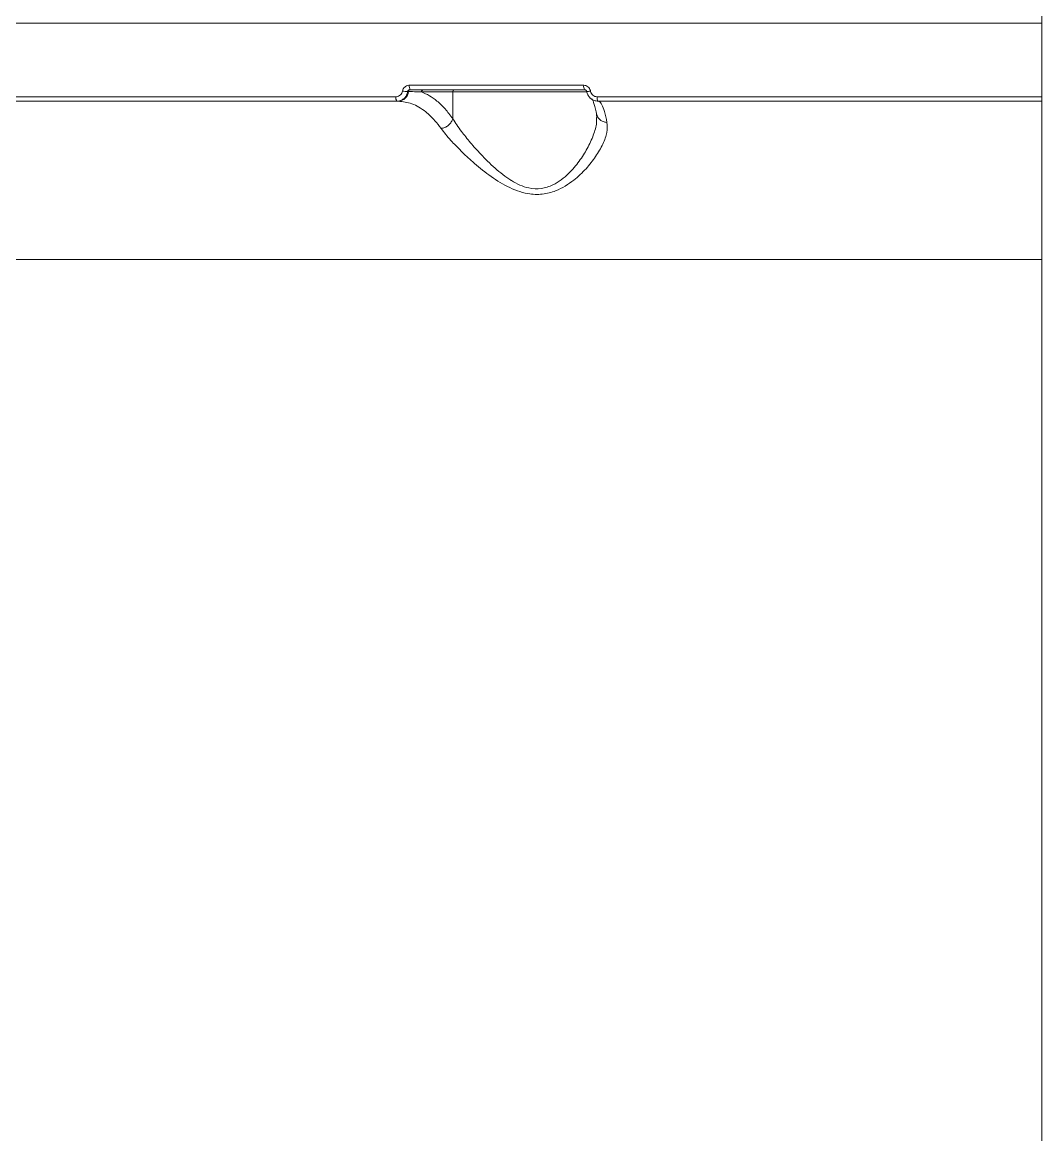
# Model space of a CAD drawing. Header units: millimetres. Extents: x -5550 to 7488, y -4093 to 4627.
# Drawn here: x -1155.5 to -933.3, y 1749.7 to 1992 of the extents above; entities that cross this region are included whole.
import ezdxf

# ---------------------------------------------------------------- set-up
doc = ezdxf.new("R2010")
doc.units = ezdxf.units.MM
doc.layers.add('DIKOM_ОБЪЕКТ', color=7, linetype='Continuous')

msp = doc.modelspace()

# ---------------------------------------------------------------- linework, layer by layer
at = {"layer": 'DIKOM_ОБЪЕКТ', "color": 7, "linetype": 'Continuous', "lineweight": 15}
for p, q in [((-933.343, 2426.572), (-933.343, 1560.597)), ((-1426.762, 1991.842), (-933.343, 1991.842)), ((-1033.146, 1978.31), (-1071.145, 1978.31)), ((-1074.057, 1975.804), (-1180.649, 1975.804)), ((-1071.486, 1976.927), (-1071.314, 1976.927)), ((-1070.925, 1977.344), (-1032.957, 1977.344)), ((-1068.482, 1976.844), (-1061.681, 1976.844)), ((-1061.681, 1971.038), (-1061.681, 1976.844)), ((-1061.681, 1976.844), (-1032.359, 1976.844)), ((-933.343, 1975.804), (-1030.218, 1975.804)), ((-1180.338, 1974.844), (-1073.834, 1974.844)), ((-1073.834, 1974.844), (-1073.55, 1974.844)), ((-1030.031, 1974.844), (-933.343, 1974.844)), ((-1030.333, 1971.913), (-1030.288, 1971.278)), ((-1348.853, 1940.342), (-933.343, 1940.342))]:
    msp.add_line(p, q, dxfattribs=at)
for centre, radius, start, end in [((-1069.896, 1978.087), 1.269, 169.89061, 215.82616), ((-1031.741, 1978.083), 1.423, 170.85125, 211.29916), ((-1072.827, 1975.584), 1.25, 169.86515, 216.273), ((-1073.645, 1977.188), 2.345, 272.32814, 353.63441), ((-1071.078, 1985.34), 8.422, 259.57618, 267.22299), ((-1070.848, 1976.875), 0.469, 92.33166, 173.63732), ((-1068.004, 1976.866), 0.478, 92.93518, 182.65868), ((-1061.203, 1976.866), 0.478, 92.93518, 182.65868), ((-1036.942, 2006.706), 30.113, 278.52029, 280.05894), ((-1028.809, 1975.58), 1.427, 170.96732, 211.03442)]:
    msp.add_arc(centre, radius, start, end, dxfattribs=at)
for points, knots in [([(-1071.145, 1978.31), (-1071.183, 1978.309), (-1071.388, 1978.304), (-1071.752, 1978.21), (-1072.167, 1977.935), (-1072.48, 1977.54), (-1072.561, 1977.218), (-1072.602, 1977.057)], [0, 0, 0, 0, 0.0557668, 0.2967975, 0.5326694, 0.7662477, 1, 1, 1, 1]), ([(-1031.682, 1977.057), (-1031.687, 1977.083), (-1031.723, 1977.274), (-1031.865, 1977.618), (-1032.202, 1978), (-1032.646, 1978.26), (-1032.979, 1978.293), (-1033.146, 1978.31)], [0, 0, 0, 0, 0.038548, 0.278082, 0.5183484, 0.759229, 1, 1, 1, 1]), ([(-1072.602, 1977.057), (-1072.643, 1976.895), (-1072.724, 1976.573), (-1073.037, 1976.177), (-1073.452, 1975.902), (-1073.815, 1975.809), (-1074.019, 1975.804), (-1074.057, 1975.804)], [0, 0, 0, 0, 0.2340681, 0.4679704, 0.7039479, 0.9448571, 1, 1, 1, 1]), ([(-1073.834, 1974.844), (-1073.773, 1974.846), (-1073.446, 1974.854), (-1072.86, 1975.009), (-1072.192, 1975.467), (-1071.687, 1976.125), (-1071.553, 1976.66), (-1071.486, 1976.927)], [0, 0, 0, 0, 0.0547517, 0.2944163, 0.530117, 0.7646843, 1, 1, 1, 1]), ([(-1071.486, 1976.927), (-1071.472, 1976.981), (-1071.442, 1977.091), (-1071.32, 1977.223), (-1071.159, 1977.312), (-1071.019, 1977.342), (-1070.94, 1977.344), (-1070.925, 1977.344)], [0, 0, 0, 0, 0.2178557, 0.4435919, 0.6835913, 0.9397677, 1, 1, 1, 1]), ([(-1071.314, 1976.927), (-1071.174, 1976.927), (-1070.47, 1976.925), (-1069.513, 1976.9), (-1068.715, 1976.857), (-1068.482, 1976.844)], [0, 0, 0, 0, 0.1504213, 0.7521286, 1, 1, 1, 1]), ([(-1061.681, 1971.038), (-1062.229, 1971.771), (-1063.333, 1973.243), (-1065.047, 1974.87), (-1066.767, 1976.117), (-1067.908, 1976.601), (-1068.482, 1976.844)], [0, 0, 0, 0, 0.259545, 0.5218414, 0.7598731, 1, 1, 1, 1]), ([(-1032.952, 1977.342), (-1032.944, 1977.342), (-1032.872, 1977.348), (-1032.743, 1977.304), (-1032.6, 1977.193), (-1032.51, 1977.06), (-1032.493, 1976.964), (-1032.486, 1976.924)], [0, 0, 0, 0, 0.0376488, 0.3509391, 0.6030889, 0.8339326, 1, 1, 1, 1]), ([(-1032.475, 1976.927), (-1032.467, 1976.883), (-1032.407, 1976.565), (-1032.171, 1975.993), (-1031.608, 1975.359), (-1030.866, 1974.927), (-1030.31, 1974.872), (-1030.031, 1974.844)], [0, 0, 0, 0, 0.0387797, 0.2783695, 0.5186407, 0.7594384, 1, 1, 1, 1]), ([(-1030.218, 1975.804), (-1030.384, 1975.82), (-1030.717, 1975.853), (-1031.162, 1976.113), (-1031.499, 1976.495), (-1031.641, 1976.838), (-1031.677, 1977.03), (-1031.682, 1977.057)], [0, 0, 0, 0, 0.2406549, 0.4814209, 0.7216237, 0.9611877, 1, 1, 1, 1]), ([(-1031.33, 1975.362), (-1031.32, 1975.349), (-1031.299, 1975.319), (-1031.136, 1974.983), (-1030.914, 1974.379), (-1030.642, 1973.421), (-1030.434, 1972.581), (-1030.321, 1971.983), (-1030.307, 1971.904)], [0, 0, 0, 0, 0.1359263, 0.3098129, 0.5088897, 0.7292088, 0.9644702, 1, 1, 1, 1]), ([(-1073.55, 1974.844), (-1072.548, 1974.734), (-1070.515, 1974.512), (-1067.832, 1972.854), (-1065.737, 1970.874), (-1064.668, 1969.476), (-1064.232, 1968.905)], [0, 0, 0, 0, 0.307258, 0.6233254, 0.8463538, 1, 1, 1, 1]), ([(-1028.074, 1970.224), (-1028.253, 1971.066), (-1028.605, 1972.718), (-1029.172, 1974.199), (-1029.625, 1974.791), (-1029.891, 1974.833), (-1029.961, 1974.844)], [0, 0, 0, 0, 0.3028927, 0.5944645, 0.8920363, 1, 1, 1, 1]), ([(-1061.681, 1971.031), (-1061.768, 1970.79), (-1061.942, 1970.308), (-1062.497, 1969.667), (-1063.196, 1969.18), (-1063.763, 1968.982), (-1064.106, 1968.92), (-1064.188, 1968.91), (-1064.232, 1968.905)], [0, 0, 0, 0, 0.2316334, 0.4632516, 0.6948783, 0.926497, 0.9610465, 1, 1, 1, 1]), ([(-1064.232, 1968.905), (-1063.558, 1968.053), (-1062.332, 1966.5), (-1059.91, 1963.994), (-1057.17, 1961.44), (-1053.872, 1958.718), (-1050.534, 1956.571), (-1047.616, 1955.274), (-1045.054, 1954.557), (-1042.141, 1954.444), (-1039.382, 1955.176), (-1037.123, 1956.322), (-1034.839, 1957.935), (-1032.545, 1960.116), (-1030.432, 1962.82), (-1028.89, 1965.512), (-1027.966, 1968.077), (-1028.038, 1969.521), (-1028.074, 1970.224)], [0, 0, 0, 0, 0.0785504, 0.1430605, 0.2076048, 0.2872167, 0.3665509, 0.405754, 0.4448527, 0.4974457, 0.5496924, 0.5922708, 0.634938, 0.7072976, 0.779729, 0.8544841, 0.9291405, 1, 1, 1, 1]), ([(-1030.347, 1971.282), (-1030.333, 1970.905), (-1030.29, 1969.739), (-1030.987, 1967.44), (-1032.256, 1964.606), (-1034.069, 1961.739), (-1036.011, 1959.423), (-1037.997, 1957.691), (-1039.928, 1956.469), (-1042.343, 1955.668), (-1044.891, 1955.792), (-1047.084, 1956.537), (-1048.334, 1957.209), (-1050.212, 1958.369), (-1052.585, 1960.251), (-1055.451, 1963.099), (-1057.858, 1965.815), (-1059.966, 1968.467), (-1061.131, 1970.126), (-1061.681, 1971.03), (-1061.681, 1971.031)], [0, 0, 0, 0, 0.0375075, 0.1159789, 0.1966799, 0.2719579, 0.3488885, 0.3915452, 0.4351434, 0.4859294, 0.5363493, 0.5732208, 0.6117443, 0.6137154, 0.6947473, 0.7791461, 0.8472454, 0.9165117, 0.9999578, 1, 1, 1, 1]), ([(-1061.681, 1971.031), (-1061.681, 1971.032), (-1061.681, 1971.035), (-1061.681, 1971.037), (-1061.681, 1971.038)], [0, 0, 0, 0, 0.6143075, 1, 1, 1, 1]), ([(-1030.269, 1971.91), (-1030.262, 1971.839), (-1030.23, 1971.523), (-1029.894, 1971.027), (-1029.303, 1970.521), (-1028.687, 1970.296), (-1028.268, 1970.234), (-1028.12, 1970.227), (-1028.074, 1970.224)], [0, 0, 0, 0, 0.0749577, 0.3366077, 0.5982615, 0.8599079, 0.9567529, 1, 1, 1, 1])]:
    msp.add_open_spline(points, degree=3, knots=knots, dxfattribs=at)

doc.saveas('drawing.dxf')
